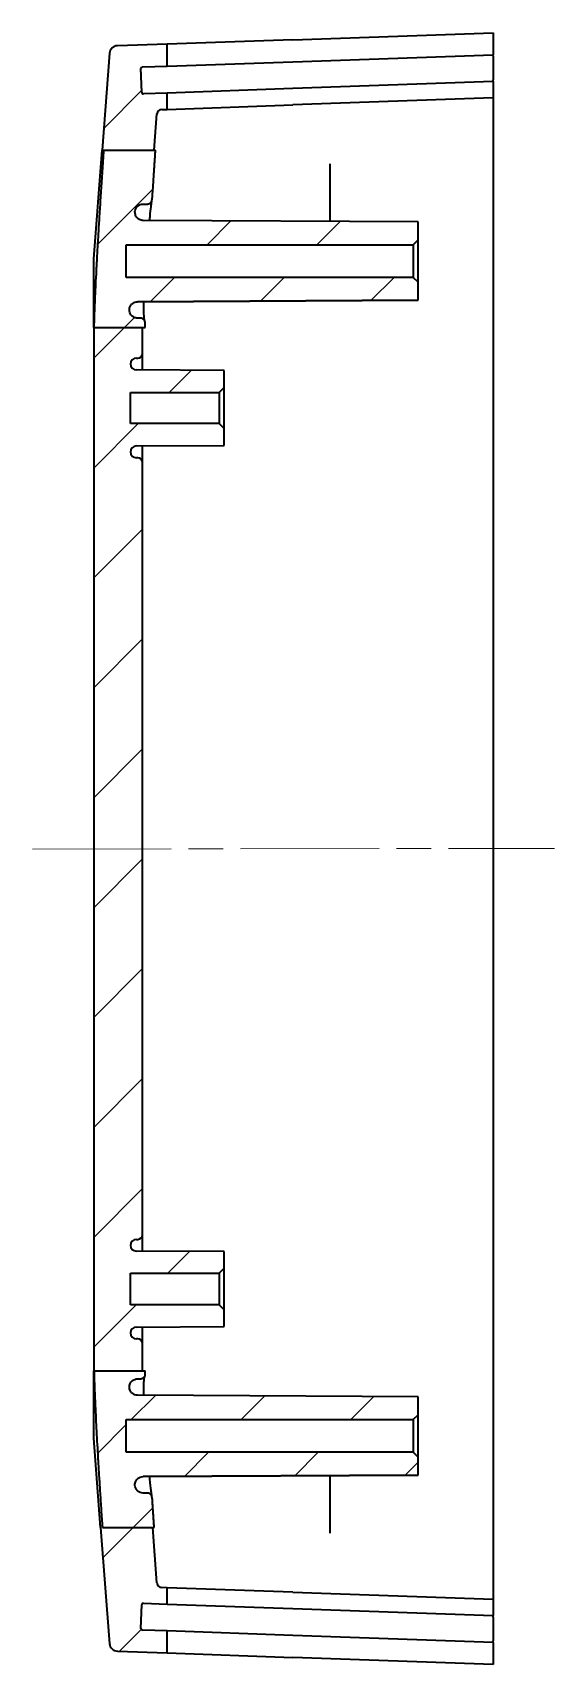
# Model space of a CAD drawing. Header units: millimetres. Extents: x 22 to 2802, y 12 to 434.
# Drawn here: x 1498.3 to 1530.3, y 242.5 to 342.5 of the extents above; entities that cross this region are included whole.
import ezdxf

# ---------------------------------------------------------------- set-up
doc = ezdxf.new("R2010")
doc.units = ezdxf.units.MM
doc.header["$LTSCALE"] = 1.5
doc.linetypes.add('CHAIN', pattern=[0.3543, 0.2362, -0.0295, 0.0591, -0.0295])
doc.layers.add('Centerline (ISO)', color=131, linetype='Continuous', lineweight=18, true_color=0x7fffff)
doc.layers.add('Hatch (ISO)', color=1, linetype='Continuous', lineweight=18, true_color=0xff0000)
doc.layers.add('Visible (ISO)', color=7, linetype='Continuous', lineweight=35)

msp = doc.modelspace()

# ---------------------------------------------------------------- hatches: boundary and pattern name
at = {"layer": 'Hatch (ISO)'}
h = msp.add_hatch(dxfattribs=at)
h.set_pattern_fill('ANSI31', color=256, scale=38.1, style=0, pattern_type=0)
h.set_pattern_definition([(45, (1193, -3e-13), (-3.367596, 3.367596), [])])
edge = h.paths.add_edge_path(flags=0)
edge.add_line((1502.68, 335.28), (1505.78, 335.28))
edge.add_line((1505.78, 335.28), (1505.95, 337.51))
edge.add_ellipse((1506.25, 337.48), major_axis=(-0.299, 0.023), ratio=1, start_angle=-83.6157, end_angle=0, ccw=False)
edge.add_line((1506.24, 337.78), (1506.57, 337.79))
edge.add_line((1506.57, 337.79), (1506.57, 338.79))
edge.add_line((1506.57, 338.79), (1505.13, 338.74))
edge.add_ellipse((1505.12, 338.84), major_axis=(0.0035, -0.0999), ratio=1, start_angle=-90, end_angle=0, ccw=False)
edge.add_line((1505.03, 338.84), (1504.97, 340.29))
edge.add_ellipse((1505.07, 340.29), major_axis=(-0.0999, -0.0035), ratio=1, start_angle=-90, end_angle=0, ccw=False)
edge.add_line((1505.07, 340.39), (1506.57, 340.44))
edge.add_line((1506.57, 340.44), (1506.57, 341.79))
edge.add_line((1506.57, 341.79), (1503.52, 341.69))
edge.add_ellipse((1503.54, 341.19), major_axis=(-0.017, 0.5), ratio=1, start_angle=0, end_angle=83.6157)
edge.add_line((1503.04, 341.23), (1502.58, 335.28))
edge.add_line((1502.58, 335.28), (1502.68, 335.28))
edge = h.paths.add_edge_path(flags=0)
edge.add_line((1502.08, 324.42), (1505.07, 324.42))
edge.add_line((1505.07, 324.42), (1505.22, 324.42))
edge.add_spline(control_points=[(1505.22, 324.42), (1505.23, 324.55), (1505.23, 324.69)], knot_values=[1.74903, 1.74903, 1.74903, 1.79131, 1.79131, 1.79131], degree=2, periodic=0)
edge.add_spline(control_points=[(1505.23, 324.69), (1505.23, 324.71), (1505.23, 324.73), (1505.22, 324.78), (1505.21, 324.8), (1505.19, 324.86), (1505.17, 324.89), (1505.11, 324.94), (1505.07, 324.96), (1505, 324.99), (1504.97, 325), (1504.93, 324.99)], knot_values=[-0.04948, -0.04948, -0.04948, -0.04948, -0.04202, -0.04202, -0.03455, -0.03455, -0.02282, -0.02282, -0.01089, -0.01089, 0, 0, 0, 0], degree=3, periodic=0)
edge.add_line((1504.93, 324.99), (1504.76, 324.99))
edge.add_spline(control_points=[(1504.76, 324.99), (1504.72, 324.99), (1504.68, 325), (1504.61, 325.01), (1504.57, 325.03), (1504.49, 325.07), (1504.44, 325.1), (1504.34, 325.21), (1504.31, 325.27), (1504.27, 325.39), (1504.26, 325.45), (1504.26, 325.51)], knot_values=[-0.10481, -0.10481, -0.10481, -0.10481, -0.08354, -0.08354, -0.06227, -0.06227, -0.03831, -0.03831, -0.01836, -0.01836, 0, 0, 0, 0], degree=3, periodic=0)
edge.add_spline(control_points=[(1504.26, 325.51), (1504.26, 325.52), (1504.26, 325.52)], knot_values=[1.45748, 1.45748, 1.45748, 1.45877, 1.45877, 1.45877], degree=2, periodic=0)
edge.add_spline(control_points=[(1504.26, 325.52), (1504.26, 325.59), (1504.28, 325.65), (1504.33, 325.77), (1504.37, 325.82), (1504.46, 325.91), (1504.52, 325.94), (1504.64, 325.99), (1504.7, 326), (1504.76, 326)], knot_values=[-0.07614, -0.07614, -0.07614, -0.07614, -0.05698, -0.05698, -0.03838, -0.03838, -0.01845, -0.01845, 0, 0, 0, 0], degree=3, periodic=0)
edge.add_line((1504.76, 326), (1521.97, 326.09))
edge.add_line((1521.97, 326.09), (1521.97, 327.19))
edge.add_line((1521.97, 327.19), (1521.67, 327.49))
edge.add_line((1521.67, 327.49), (1504.07, 327.49))
edge.add_line((1504.07, 327.49), (1504.07, 329.49))
edge.add_line((1504.07, 329.49), (1521.67, 329.49))
edge.add_line((1521.67, 329.49), (1521.97, 329.79))
edge.add_line((1521.97, 329.79), (1521.97, 330.89))
edge.add_line((1521.97, 330.89), (1505.1, 330.98))
edge.add_spline(control_points=[(1505.1, 330.98), (1505.06, 330.98), (1505.02, 330.99), (1504.94, 331.01), (1504.9, 331.02), (1504.82, 331.06), (1504.77, 331.1), (1504.68, 331.21), (1504.64, 331.27), (1504.61, 331.39), (1504.6, 331.45), (1504.6, 331.51)], knot_values=[-0.09535, -0.09535, -0.09535, -0.09535, -0.0779, -0.0779, -0.06045, -0.06045, -0.03836, -0.03836, -0.01837, -0.01837, 0, 0, 0, 0], degree=3, periodic=0)
edge.add_spline(control_points=[(1504.6, 331.51), (1504.6, 331.52), (1504.6, 331.52)], knot_values=[1.93155, 1.93155, 1.93155, 1.93194, 1.93194, 1.93194], degree=2, periodic=0)
edge.add_spline(control_points=[(1504.6, 331.52), (1504.61, 331.58), (1504.62, 331.64), (1504.67, 331.75), (1504.71, 331.81), (1504.81, 331.9), (1504.86, 331.93), (1504.98, 331.98), (1505.04, 331.99), (1505.1, 331.99)], knot_values=[-0.06967, -0.06967, -0.06967, -0.06967, -0.05363, -0.05363, -0.03709, -0.03709, -0.01841, -0.01841, 0, 0, 0, 0], degree=3, periodic=0)
edge.add_line((1505.1, 331.99), (1505.36, 331.99))
edge.add_spline(control_points=[(1505.36, 331.99), (1505.39, 331.99), (1505.43, 332), (1505.5, 332.02), (1505.53, 332.04), (1505.59, 332.1), (1505.61, 332.13), (1505.64, 332.2), (1505.65, 332.23), (1505.66, 332.27)], knot_values=[-0.04072, -0.04072, -0.04072, -0.04072, -0.03161, -0.03161, -0.02208, -0.02208, -0.01113, -0.01113, -0.00006, -0.00006, -0.00006, -0.00006], degree=3, periodic=0)
edge.add_spline(control_points=[(1505.66, 332.27), (1505.75, 333.62), (1505.86, 335.28)], knot_values=[2.52248, 2.52248, 2.52248, 2.66022, 2.66022, 2.66022], degree=2, periodic=0)
edge.add_line((1505.86, 335.28), (1505.78, 335.28))
edge.add_line((1505.78, 335.28), (1502.68, 335.28))
edge.add_spline(control_points=[(1502.68, 335.28), (1502.16, 327.77), (1502.08, 324.42)], knot_values=[0, 0, 0, 0.965, 0.965, 0.965], degree=2, periodic=0)
edge = h.paths.add_edge_path(flags=0)
edge.add_line((1502.09, 260.49), (1505.07, 260.49))
edge.add_line((1505.07, 260.49), (1505.23, 260.49))
edge.add_spline(control_points=[(1505.23, 260.49), (1505.23, 260.4), (1505.23, 260.3)], knot_values=[0.7766, 0.7766, 0.7766, 0.80405, 0.80405, 0.80405], degree=2, periodic=0)
edge.add_spline(control_points=[(1505.23, 260.3), (1505.23, 260.27), (1505.23, 260.23), (1505.2, 260.16), (1505.18, 260.12), (1505.12, 260.06), (1505.09, 260.04), (1505.04, 260.01), (1505.02, 260.01), (1504.98, 260), (1504.95, 259.99), (1504.93, 259.99)], knot_values=[-0.06224, -0.06224, -0.06224, -0.06224, -0.05129, -0.05129, -0.03932, -0.03932, -0.02505, -0.02505, -0.01256, -0.01256, -0.00007, -0.00007, -0.00007, -0.00007], degree=3, periodic=0)
edge.add_line((1504.93, 259.99), (1504.76, 259.99))
edge.add_spline(control_points=[(1504.76, 259.99), (1504.7, 259.99), (1504.64, 259.98), (1504.52, 259.93), (1504.46, 259.9), (1504.37, 259.81), (1504.33, 259.76), (1504.29, 259.66), (1504.28, 259.63), (1504.26, 259.55), (1504.26, 259.51), (1504.26, 259.47)], knot_values=[-0.08273, -0.08273, -0.08273, -0.08273, -0.06443, -0.06443, -0.04445, -0.04445, -0.02494, -0.02494, -0.01247, -0.01247, 0, 0, 0, 0], degree=3, periodic=0)
edge.add_spline(control_points=[(1504.26, 259.47), (1504.26, 259.47), (1504.26, 259.46)], knot_values=[0.479, 0.479, 0.479, 0.48015, 0.48015, 0.48015], degree=2, periodic=0)
edge.add_spline(control_points=[(1504.26, 259.46), (1504.26, 259.4), (1504.28, 259.34), (1504.33, 259.22), (1504.37, 259.16), (1504.46, 259.08), (1504.52, 259.04), (1504.63, 258.99), (1504.7, 258.98), (1504.76, 258.98)], knot_values=[-0.07606, -0.07606, -0.07606, -0.07606, -0.05744, -0.05744, -0.03751, -0.03751, -0.01879, -0.01879, 0, 0, 0, 0], degree=3, periodic=0)
edge.add_line((1504.76, 258.98), (1521.97, 258.89))
edge.add_line((1521.97, 258.89), (1521.97, 257.79))
edge.add_line((1521.97, 257.79), (1521.67, 257.49))
edge.add_line((1521.67, 257.49), (1504.07, 257.49))
edge.add_line((1504.07, 257.49), (1504.07, 255.49))
edge.add_line((1504.07, 255.49), (1521.67, 255.49))
edge.add_line((1521.67, 255.49), (1521.97, 255.19))
edge.add_line((1521.97, 255.19), (1521.97, 254.09))
edge.add_line((1521.97, 254.09), (1505.1, 254))
edge.add_spline(control_points=[(1505.1, 254), (1505.04, 254), (1504.98, 253.99), (1504.86, 253.95), (1504.8, 253.91), (1504.7, 253.81), (1504.67, 253.76), (1504.63, 253.67), (1504.62, 253.63), (1504.6, 253.55), (1504.6, 253.51), (1504.6, 253.47)], knot_values=[-0.09496, -0.09496, -0.09496, -0.09496, -0.07673, -0.07673, -0.05678, -0.05678, -0.03475, -0.03475, -0.01738, -0.01738, 0, 0, 0, 0], degree=3, periodic=0)
edge.add_spline(control_points=[(1504.6, 253.47), (1504.6, 253.47), (1504.6, 253.46)], knot_values=[0.0063, 0.0063, 0.0063, 0.00694, 0.00694, 0.00694], degree=2, periodic=0)
edge.add_spline(control_points=[(1504.6, 253.46), (1504.61, 253.4), (1504.62, 253.34), (1504.68, 253.23), (1504.71, 253.17), (1504.81, 253.08), (1504.87, 253.05), (1504.98, 253), (1505.04, 252.99), (1505.1, 252.99)], knot_values=[-0.06803, -0.06803, -0.06803, -0.06803, -0.04948, -0.04948, -0.03119, -0.03119, -0.01526, -0.01526, 0, 0, 0, 0], degree=3, periodic=0)
edge.add_line((1505.1, 252.99), (1505.36, 252.99))
edge.add_spline(control_points=[(1505.36, 252.99), (1505.39, 252.99), (1505.43, 252.99), (1505.5, 252.96), (1505.53, 252.94), (1505.59, 252.88), (1505.61, 252.85), (1505.64, 252.78), (1505.65, 252.75), (1505.66, 252.71)], knot_values=[-0.04161, -0.04161, -0.04161, -0.04161, -0.03057, -0.03057, -0.01939, -0.01939, -0.00951, -0.00951, 0, 0, 0, 0], degree=3, periodic=0)
edge.add_spline(control_points=[(1505.66, 252.71), (1505.71, 251.86), (1505.78, 250.89)], knot_values=[0, 0, 0, 0.08468, 0.08468, 0.08468], degree=2, periodic=0)
edge.add_line((1505.78, 250.89), (1505.69, 250.89))
edge.add_line((1505.69, 250.89), (1502.6, 250.89))
edge.add_spline(control_points=[(1502.6, 250.89), (1502.16, 257.36), (1502.09, 260.49)], knot_values=[1.47213, 1.47213, 1.47213, 2.3239, 2.3239, 2.3239], degree=2, periodic=0)
edge = h.paths.add_edge_path(flags=0)
edge.add_line((1505.95, 247.48), (1505.69, 250.89))
edge.add_line((1505.69, 250.89), (1502.6, 250.89))
edge.add_line((1502.6, 250.89), (1502.49, 250.89))
edge.add_line((1502.49, 250.89), (1503.04, 243.76))
edge.add_ellipse((1503.54, 243.8), major_axis=(-0.499, -0.038), ratio=1, start_angle=0, end_angle=83.6157)
edge.add_line((1503.52, 243.3), (1506.57, 243.19))
edge.add_line((1506.57, 243.19), (1506.57, 244.54))
edge.add_line((1506.57, 244.54), (1505.07, 244.59))
edge.add_ellipse((1505.07, 244.69), major_axis=(-0.0035, -0.0999), ratio=1, start_angle=-90, end_angle=0, ccw=False)
edge.add_line((1504.97, 244.7), (1505.03, 246.15))
edge.add_ellipse((1505.12, 246.14), major_axis=(-0.0999, 0.0035), ratio=1, start_angle=-90, end_angle=0, ccw=False)
edge.add_line((1505.13, 246.24), (1506.57, 246.19))
edge.add_line((1506.57, 246.19), (1506.57, 247.19))
edge.add_line((1506.57, 247.19), (1506.24, 247.2))
edge.add_ellipse((1506.25, 247.5), major_axis=(-0.01, -0.3), ratio=1, start_angle=-83.6157, end_angle=0, ccw=False)
edge = h.paths.add_edge_path(flags=0)
edge.add_line((1502.07, 260.49), (1502.09, 260.49))
edge.add_line((1502.09, 260.49), (1505.07, 260.49))
edge.add_line((1505.07, 260.49), (1505.07, 262.14))
edge.add_ellipse((1504.77, 262.14), major_axis=(0.3, 0), ratio=1, start_angle=0, end_angle=90)
edge.add_line((1504.77, 262.44), (1504.69, 262.44))
edge.add_ellipse((1504.69, 262.81), major_axis=(0, -0.37), ratio=1, start_angle=-90, end_angle=0, ccw=False)
edge.add_ellipse((1504.69, 262.79), major_axis=(-0.37, 0.018), ratio=1, start_angle=-86.8841, end_angle=0, ccw=False)
edge.add_line((1504.69, 263.16), (1510.07, 263.19))
edge.add_line((1510.07, 263.19), (1510.07, 264.22))
edge.add_line((1510.07, 264.22), (1509.77, 264.52))
edge.add_line((1509.77, 264.52), (1504.32, 264.52))
edge.add_line((1504.32, 264.52), (1504.32, 266.47))
edge.add_line((1504.32, 266.47), (1509.77, 266.47))
edge.add_line((1509.77, 266.47), (1510.07, 266.77))
edge.add_line((1510.07, 266.77), (1510.07, 267.79))
edge.add_line((1510.07, 267.79), (1504.69, 267.82))
edge.add_ellipse((1504.69, 268.19), major_axis=(-0.002, -0.37), ratio=1, start_angle=-86.8841, end_angle=0, ccw=False)
edge.add_ellipse((1504.69, 268.17), major_axis=(-0.37, 0), ratio=1, start_angle=-90, end_angle=0, ccw=False)
edge.add_line((1504.69, 268.54), (1504.77, 268.54))
edge.add_ellipse((1504.77, 268.84), major_axis=(0, -0.3), ratio=1, start_angle=0, end_angle=90)
edge.add_line((1505.07, 268.84), (1505.07, 316.14))
edge.add_ellipse((1504.77, 316.14), major_axis=(0.3, 0), ratio=1, start_angle=0, end_angle=90)
edge.add_line((1504.77, 316.44), (1504.69, 316.44))
edge.add_ellipse((1504.69, 316.81), major_axis=(0, -0.37), ratio=1, start_angle=-87.1844, end_angle=0, ccw=False)
edge.add_ellipse((1504.69, 316.79), major_axis=(-0.37, 0), ratio=1, start_angle=-89.7, end_angle=0, ccw=False)
edge.add_line((1504.69, 317.16), (1510.07, 317.19))
edge.add_line((1510.07, 317.19), (1510.07, 318.24))
edge.add_line((1510.07, 318.24), (1509.77, 318.54))
edge.add_line((1509.77, 318.54), (1504.32, 318.54))
edge.add_line((1504.32, 318.54), (1504.32, 320.44))
edge.add_line((1504.32, 320.44), (1509.77, 320.44))
edge.add_line((1509.77, 320.44), (1510.07, 320.74))
edge.add_line((1510.07, 320.74), (1510.07, 321.79))
edge.add_line((1510.07, 321.79), (1504.69, 321.82))
edge.add_ellipse((1504.69, 322.19), major_axis=(-0.002, -0.37), ratio=1, start_angle=-89.7, end_angle=0, ccw=False)
edge.add_ellipse((1504.69, 322.17), major_axis=(-0.37, 0.018), ratio=1, start_angle=-87.1844, end_angle=0, ccw=False)
edge.add_line((1504.69, 322.54), (1504.77, 322.54))
edge.add_ellipse((1504.77, 322.84), major_axis=(0, -0.3), ratio=1, start_angle=0, end_angle=90)
edge.add_line((1505.07, 322.84), (1505.07, 324.42))
edge.add_line((1505.07, 324.42), (1502.08, 324.42))
edge.add_line((1502.08, 324.42), (1502.07, 324.42))
edge.add_line((1502.07, 324.42), (1502.07, 260.49))

# ---------------------------------------------------------------- linework, layer by layer
at = {"layer": 'Centerline (ISO)', "linetype": 'CHAIN', "ltscale": 23.990969}
msp.add_line((1498.32, 292.45), (1530.32, 292.5), dxfattribs=at)
at = {"layer": 'Visible (ISO)'}
for p, q in [((1514.29, 342.06), (1506.57, 341.79)), ((1514.29, 342.06), (1526.57, 342.49)), ((1526.57, 342.49), (1526.57, 341.14)), ((1503.04, 341.23), (1502.58, 335.28)), ((1506.57, 341.79), (1503.52, 341.69)), ((1506.57, 340.44), (1506.57, 341.79)), ((1514.29, 340.71), (1526.57, 341.14)), ((1526.57, 341.04), (1526.57, 341.14)), ((1526.57, 341.04), (1526.57, 339.59)), ((1505.03, 338.84), (1504.97, 340.29)), ((1505.07, 340.39), (1506.57, 340.44)), ((1506.57, 340.44), (1514.29, 340.71)), ((1514.29, 339.06), (1506.57, 338.79)), ((1526.57, 339.49), (1514.29, 339.06)), ((1526.57, 339.49), (1526.57, 339.59)), ((1526.57, 339.49), (1526.57, 338.49)), ((1506.57, 338.79), (1505.13, 338.74)), ((1506.57, 337.79), (1506.57, 338.79)), ((1506.57, 337.79), (1514.29, 338.06)), ((1526.57, 338.49), (1514.29, 338.06)), ((1526.57, 338.49), (1526.57, 321.99)), ((1505.78, 335.28), (1505.95, 337.51)), ((1506.24, 337.78), (1506.57, 337.79)), ((1502.07, 328.64), (1502.58, 335.28)), ((1502.68, 335.28), (1505.86, 335.28)), ((1516.57, 330.92), (1516.57, 334)), ((1505.1, 331.99), (1505.36, 331.99)), ((1521.97, 330.89), (1505.1, 330.98)), ((1521.97, 330.89), (1505.1, 330.98)), ((1521.97, 329.79), (1521.97, 330.89)), ((1504.07, 327.49), (1504.07, 329.49)), ((1504.07, 329.49), (1521.67, 329.49)), ((1521.67, 329.49), (1521.97, 329.79)), ((1521.67, 329.49), (1521.67, 327.49)), ((1521.97, 327.19), (1521.97, 329.79)), ((1502.07, 324.42), (1502.07, 328.64)), ((1521.67, 327.49), (1504.07, 327.49)), ((1521.97, 327.19), (1521.67, 327.49)), ((1521.97, 326.09), (1521.97, 327.19)), ((1504.76, 326), (1521.97, 326.09)), ((1521.97, 326.09), (1504.76, 326)), ((1502.07, 324.42), (1502.07, 260.49)), ((1502.08, 324.42), (1505.22, 324.42)), ((1504.93, 324.99), (1504.76, 324.99)), ((1505.07, 322.84), (1505.07, 324.42)), ((1504.69, 322.54), (1504.77, 322.54)), ((1505.07, 321.82), (1505.07, 322.84)), ((1510.07, 321.79), (1504.69, 321.82)), ((1510.07, 320.74), (1510.07, 321.79)), ((1526.57, 321.99), (1526.57, 262.99)), ((1504.32, 318.54), (1504.32, 320.44)), ((1504.32, 320.44), (1509.77, 320.44)), ((1509.77, 320.44), (1510.07, 320.74)), ((1509.77, 320.44), (1509.77, 318.54)), ((1510.07, 318.24), (1510.07, 320.74)), ((1509.77, 318.54), (1504.32, 318.54)), ((1510.07, 318.24), (1509.77, 318.54)), ((1510.07, 317.19), (1510.07, 318.24)), ((1504.69, 317.16), (1510.07, 317.19)), ((1505.07, 316.14), (1505.07, 317.17)), ((1504.77, 316.44), (1504.69, 316.44)), ((1505.07, 268.84), (1505.07, 316.14)), ((1504.69, 268.54), (1504.77, 268.54)), ((1505.07, 267.82), (1505.07, 268.84)), ((1510.07, 267.79), (1504.69, 267.82)), ((1510.07, 266.77), (1510.07, 267.79)), ((1504.32, 264.52), (1504.32, 266.47)), ((1504.32, 266.47), (1509.77, 266.47)), ((1509.77, 266.47), (1510.07, 266.77)), ((1509.77, 266.47), (1509.77, 264.52)), ((1510.07, 264.22), (1510.07, 266.77)), ((1509.77, 264.52), (1504.32, 264.52)), ((1510.07, 264.22), (1509.77, 264.52)), ((1510.07, 263.19), (1510.07, 264.22)), ((1504.69, 263.16), (1510.07, 263.19)), ((1505.07, 262.14), (1505.07, 263.17)), ((1504.77, 262.44), (1504.69, 262.44)), ((1505.07, 260.49), (1505.07, 262.14)), ((1526.57, 262.99), (1526.57, 246.49)), ((1502.07, 256.35), (1502.07, 260.49)), ((1502.09, 260.49), (1505.23, 260.49)), ((1504.76, 259.99), (1504.93, 259.99)), ((1521.97, 258.89), (1504.76, 258.98)), ((1521.97, 258.89), (1504.76, 258.98)), ((1521.97, 257.79), (1521.97, 258.89)), ((1504.07, 255.49), (1504.07, 257.49)), ((1504.07, 257.49), (1521.67, 257.49)), ((1521.67, 257.49), (1521.97, 257.79)), ((1521.67, 257.49), (1521.67, 255.49)), ((1521.97, 255.19), (1521.97, 257.79)), ((1502.49, 250.89), (1502.07, 256.35)), ((1521.67, 255.49), (1504.07, 255.49)), ((1521.97, 255.19), (1521.67, 255.49)), ((1521.97, 254.09), (1521.97, 255.19)), ((1505.1, 254), (1521.97, 254.09)), ((1521.97, 254.09), (1505.1, 254)), ((1516.57, 250.98), (1516.57, 254.06)), ((1505.36, 252.99), (1505.1, 252.99)), ((1502.49, 250.89), (1503.04, 243.76)), ((1502.6, 250.89), (1505.78, 250.89)), ((1505.95, 247.48), (1505.69, 250.89)), ((1506.57, 247.19), (1506.24, 247.2)), ((1506.57, 246.19), (1506.57, 247.19)), ((1514.29, 246.92), (1506.57, 247.19)), ((1504.97, 244.7), (1505.03, 246.15)), ((1505.13, 246.24), (1506.57, 246.19)), ((1506.57, 246.19), (1514.29, 245.92)), ((1514.29, 246.92), (1526.57, 246.49)), ((1526.57, 246.49), (1526.57, 245.49)), ((1514.29, 245.92), (1526.57, 245.49)), ((1526.57, 245.39), (1526.57, 245.49)), ((1526.57, 245.39), (1526.57, 243.94)), ((1506.57, 244.54), (1505.07, 244.59)), ((1506.57, 243.19), (1506.57, 244.54)), ((1514.29, 244.27), (1506.57, 244.54)), ((1526.57, 243.84), (1514.29, 244.27)), ((1503.52, 243.3), (1506.57, 243.19)), ((1506.57, 243.19), (1514.29, 242.92)), ((1526.57, 243.84), (1526.57, 243.94)), ((1526.57, 243.84), (1526.57, 242.49)), ((1526.57, 242.49), (1514.29, 242.92))]:
    msp.add_line(p, q, dxfattribs=at)
for centre, radius, start, end in [((1503.54, 341.19), 0.5, 92, 175.6157), ((1505.07, 340.29), 0.1, 92, 182), ((1505.12, 338.84), 0.1, 182, 272), ((1506.25, 337.48), 0.3, 92, 175.6157), ((1504.69, 322.17), 0.37, 90, 177.1844), ((1504.69, 322.19), 0.37, 180, 269.7), ((1504.77, 322.84), 0.3, 270, 0), ((1504.69, 316.79), 0.37, 90.3, 180), ((1504.69, 316.81), 0.37, 182.8156, 270), ((1504.77, 316.14), 0.3, 0, 90), ((1504.69, 268.17), 0.37, 90, 180), ((1504.69, 268.19), 0.37, 182.8159, 269.7), ((1504.77, 268.84), 0.3, 270, 0), ((1504.69, 262.79), 0.37, 90.3, 177.1841), ((1504.69, 262.81), 0.37, 180, 270), ((1504.77, 262.14), 0.3, 0, 90), ((1506.25, 247.5), 0.3, 184.3843, 268), ((1505.12, 246.14), 0.1, 88, 178), ((1505.07, 244.69), 0.1, 178, 268), ((1503.54, 243.8), 0.5, 184.3843, 268)]:
    msp.add_arc(centre, radius, start, end, dxfattribs=at)
for points, degree in [([(1502.68, 335.28), (1502.16, 327.77), (1502.08, 324.42)], 2), ([(1505.66, 332.27), (1505.75, 333.62), (1505.86, 335.28)], 2), ([(1504.6, 331.51), (1504.6, 331.52), (1504.6, 331.52)], 2), ([(1505.36, 331.99), (1505.36, 331.99), (1505.36, 331.99), (1505.36, 331.99)], 3), ([(1504.26, 325.51), (1504.26, 325.52), (1504.26, 325.52)], 2), ([(1504.68, 326), (1504.68, 326), (1504.68, 326), (1504.68, 326)], 3), ([(1502.08, 324.42), (1502.08, 324.42), (1502.07, 324.42)], 2), ([(1504.76, 324.99), (1504.76, 324.99), (1504.76, 324.99), (1504.76, 324.99)], 3), ([(1504.93, 325), (1504.93, 325), (1504.93, 325), (1504.93, 325)], 3), ([(1505.22, 324.42), (1505.23, 324.55), (1505.23, 324.69)], 2), ([(1502.07, 260.49), (1502.08, 260.49), (1502.09, 260.49)], 2), ([(1502.09, 260.49), (1502.16, 257.36), (1502.6, 250.89)], 2), ([(1505.23, 260.3), (1505.23, 260.4), (1505.23, 260.49)], 2), ([(1504.26, 259.46), (1504.26, 259.47), (1504.26, 259.47)], 2), ([(1504.76, 259.99), (1504.76, 259.99), (1504.76, 259.99), (1504.76, 259.99)], 3), ([(1504.68, 258.99), (1504.68, 258.99), (1504.68, 258.99), (1504.68, 258.99)], 3), ([(1504.76, 258.98), (1504.76, 258.98), (1504.76, 258.98), (1504.76, 258.98)], 3), ([(1505.1, 254), (1505.1, 254), (1505.1, 254), (1505.1, 254)], 3), ([(1504.6, 253.46), (1504.6, 253.47), (1504.6, 253.47)], 2), ([(1504.97, 253.99), (1504.97, 253.99), (1504.97, 253.99), (1504.97, 253.99)], 3), ([(1505.1, 252.99), (1505.1, 252.99), (1505.1, 252.99), (1505.1, 252.99)], 3), ([(1505.1, 252.99), (1505.1, 252.99), (1505.1, 252.99), (1505.1, 252.99)], 3), ([(1505.36, 252.99), (1505.36, 252.99), (1505.36, 252.99), (1505.36, 252.99)], 3), ([(1505.78, 250.89), (1505.71, 251.86), (1505.66, 252.71)], 2)]:
    msp.add_open_spline(points, degree=degree, dxfattribs=at)
for points, knots in [([(1516.57, 334), (1516.57, 334.02), (1516.57, 334.04), (1516.57, 334.08), (1516.57, 334.1), (1516.57, 334.16), (1516.57, 334.19), (1516.57, 334.27), (1516.57, 334.3), (1516.57, 334.36), (1516.57, 334.38), (1516.57, 334.41), (1516.57, 334.43), (1516.57, 334.45)], [-0.0499401, -0.0499401, -0.0499401, -0.0499401, -0.0429847, -0.0429847, -0.0360294, -0.0360294, -0.0249835, -0.0249835, -0.0139381, -0.0139381, -0.0069687, -0.0069687, 0, 0, 0, 0]), ([(1505.36, 331.99), (1505.39, 331.99), (1505.43, 332), (1505.5, 332.02), (1505.53, 332.04), (1505.59, 332.1), (1505.61, 332.13), (1505.64, 332.2), (1505.65, 332.23), (1505.66, 332.27)], [-0.0407154, -0.0407154, -0.0407154, -0.0407154, -0.0316068, -0.0316068, -0.0220796, -0.0220796, -0.0111273, -0.0111273, -0.0000609, -0.0000609, -0.0000609, -0.0000609]), ([(1505.62, 332.14), (1505.61, 332.14), (1505.61, 332.13), (1505.6, 332.08), (1505.59, 332.01), (1505.56, 331.79), (1505.54, 331.61), (1505.51, 331.27), (1505.5, 331.13), (1505.48, 330.98)], [0.096978, 0.096978, 0.096978, 0.096978, 0.106556, 0.106556, 0.173258, 0.173258, 0.273, 0.273, 0.334255, 0.334255, 0.334255, 0.334255]), ([(1505.62, 332.14), (1505.61, 332.14), (1505.61, 332.13), (1505.6, 332.08), (1505.59, 332.01), (1505.56, 331.79), (1505.54, 331.62), (1505.51, 331.28), (1505.5, 331.14), (1505.48, 330.98)], [0.097325, 0.097325, 0.097325, 0.097325, 0.10597, 0.10597, 0.172176, 0.172176, 0.271193, 0.271193, 0.333937, 0.333937, 0.333937, 0.333937]), ([(1504.6, 331.52), (1504.61, 331.58), (1504.62, 331.64), (1504.67, 331.75), (1504.71, 331.81), (1504.81, 331.9), (1504.86, 331.93), (1504.98, 331.98), (1505.04, 331.99), (1505.1, 331.99)], [-0.0696722, -0.0696722, -0.0696722, -0.0696722, -0.0536263, -0.0536263, -0.0370887, -0.0370887, -0.0184108, -0.0184108, -0.0000034, -0.0000034, -0.0000034, -0.0000034]), ([(1505.1, 330.98), (1505.06, 330.98), (1505.02, 330.99), (1504.94, 331.01), (1504.9, 331.02), (1504.82, 331.06), (1504.77, 331.1), (1504.68, 331.21), (1504.64, 331.27), (1504.61, 331.39), (1504.6, 331.45), (1504.6, 331.51)], [-0.0953498, -0.0953498, -0.0953498, -0.0953498, -0.0779005, -0.0779005, -0.0604538, -0.0604538, -0.0383637, -0.0383637, -0.0183716, -0.0183716, 0, 0, 0, 0]), ([(1504.26, 325.52), (1504.26, 325.59), (1504.28, 325.65), (1504.33, 325.77), (1504.37, 325.82), (1504.46, 325.91), (1504.52, 325.94), (1504.64, 325.99), (1504.7, 326), (1504.76, 326)], [-0.0761352, -0.0761352, -0.0761352, -0.0761352, -0.0569817, -0.0569817, -0.0383843, -0.0383843, -0.0184491, -0.0184491, 0, 0, 0, 0]), ([(1505.13, 326), (1505.13, 326), (1505.13, 326), (1505.13, 325.88), (1505.12, 325.76), (1505.12, 325.65)], [0.8763593, 0.8763593, 0.8763593, 0.8763593, 0.876778, 0.876778, 0.9263632, 0.9263632, 0.9263632, 0.9263632]), ([(1505.13, 326), (1505.12, 325.71), (1505.12, 325.46), (1505.14, 325.09), (1505.15, 324.95), (1505.16, 324.89)], [0.876377, 0.876377, 0.876377, 0.876377, 0.99208, 0.99208, 1.096414, 1.096414, 1.096414, 1.096414]), ([(1504.76, 324.99), (1504.72, 324.99), (1504.68, 325), (1504.61, 325.01), (1504.57, 325.03), (1504.49, 325.07), (1504.44, 325.1), (1504.34, 325.21), (1504.31, 325.27), (1504.27, 325.39), (1504.26, 325.45), (1504.26, 325.51)], [-0.104814, -0.104814, -0.104814, -0.104814, -0.083544, -0.083544, -0.062272, -0.062272, -0.038312, -0.038312, -0.018365, -0.018365, 0, 0, 0, 0]), ([(1505.23, 324.69), (1505.23, 324.71), (1505.23, 324.73), (1505.22, 324.78), (1505.21, 324.8), (1505.19, 324.86), (1505.17, 324.89), (1505.11, 324.94), (1505.07, 324.96), (1505, 324.99), (1504.97, 325), (1504.93, 325)], [-0.0494824, -0.0494824, -0.0494824, -0.0494824, -0.0420245, -0.0420245, -0.0345486, -0.0345486, -0.0228241, -0.0228241, -0.0108944, -0.0108944, 0, 0, 0, 0]), ([(1504.93, 259.99), (1504.95, 259.99), (1504.98, 260), (1505.02, 260.01), (1505.04, 260.01), (1505.09, 260.04), (1505.12, 260.06), (1505.18, 260.12), (1505.2, 260.16), (1505.23, 260.23), (1505.23, 260.27), (1505.23, 260.3)], [-0.0622415, -0.0622415, -0.0622415, -0.0622415, -0.0497529, -0.0497529, -0.0372677, -0.0372677, -0.0229934, -0.0229934, -0.0110233, -0.0110233, -0.0000749, -0.0000749, -0.0000749, -0.0000749]), ([(1505.16, 260.1), (1505.16, 260.08), (1505.15, 260.05), (1505.14, 259.93), (1505.13, 259.82), (1505.12, 259.55), (1505.12, 259.42), (1505.12, 259.26)], [0.108746, 0.108746, 0.108746, 0.108746, 0.144113, 0.144113, 0.224798, 0.224798, 0.292236, 0.292236, 0.292236, 0.292236]), ([(1505.16, 260.1), (1505.16, 260.09), (1505.16, 260.08), (1505.15, 260), (1505.14, 259.9), (1505.12, 259.63), (1505.12, 259.42), (1505.13, 259.12), (1505.13, 259.05), (1505.13, 258.98)], [0.109356, 0.109356, 0.109356, 0.109356, 0.1281, 0.1281, 0.201851, 0.201851, 0.303192, 0.303192, 0.331564, 0.331564, 0.331564, 0.331564]), ([(1504.26, 259.47), (1504.26, 259.51), (1504.26, 259.55), (1504.28, 259.63), (1504.29, 259.66), (1504.33, 259.76), (1504.37, 259.81), (1504.46, 259.9), (1504.52, 259.93), (1504.64, 259.98), (1504.7, 259.99), (1504.76, 259.99)], [-0.0827338, -0.0827338, -0.0827338, -0.0827338, -0.0702634, -0.0702634, -0.0577941, -0.0577941, -0.0382858, -0.0382858, -0.0183008, -0.0183008, -0.0000007, -0.0000007, -0.0000007, -0.0000007]), ([(1504.76, 258.98), (1504.7, 258.98), (1504.63, 258.99), (1504.52, 259.04), (1504.46, 259.08), (1504.37, 259.16), (1504.33, 259.22), (1504.28, 259.34), (1504.26, 259.4), (1504.26, 259.46)], [-0.0760629, -0.0760629, -0.0760629, -0.0760629, -0.0572688, -0.0572688, -0.0385552, -0.0385552, -0.0186214, -0.0186214, 0, 0, 0, 0]), ([(1504.6, 253.47), (1504.6, 253.51), (1504.6, 253.55), (1504.62, 253.63), (1504.63, 253.67), (1504.67, 253.76), (1504.7, 253.81), (1504.8, 253.91), (1504.86, 253.95), (1504.98, 253.99), (1505.04, 254), (1505.1, 254)], [-0.0949623, -0.0949623, -0.0949623, -0.0949623, -0.0775862, -0.0775862, -0.0602154, -0.0602154, -0.0381887, -0.0381887, -0.0182382, -0.0182382, -0.0000038, -0.0000038, -0.0000038, -0.0000038]), ([(1505.48, 254.01), (1505.49, 253.95), (1505.49, 253.89), (1505.52, 253.56), (1505.55, 253.32), (1505.58, 253.05), (1505.59, 252.98), (1505.61, 252.89), (1505.61, 252.86), (1505.62, 252.84)], [0.873632, 0.873632, 0.873632, 0.873632, 0.897084, 0.897084, 1.015976, 1.015976, 1.076306, 1.076306, 1.110453, 1.110453, 1.110453, 1.110453]), ([(1505.1, 252.99), (1505.04, 252.99), (1504.98, 253), (1504.87, 253.05), (1504.81, 253.08), (1504.71, 253.17), (1504.68, 253.23), (1504.62, 253.34), (1504.61, 253.4), (1504.6, 253.46)], [-0.0680286, -0.0680286, -0.0680286, -0.0680286, -0.0527689, -0.0527689, -0.0368351, -0.0368351, -0.0185441, -0.0185441, 0, 0, 0, 0]), ([(1505.66, 252.71), (1505.65, 252.75), (1505.64, 252.78), (1505.61, 252.85), (1505.59, 252.88), (1505.53, 252.94), (1505.5, 252.96), (1505.43, 252.99), (1505.39, 252.99), (1505.36, 252.99)], [-0.0416146, -0.0416146, -0.0416146, -0.0416146, -0.0320998, -0.0320998, -0.0222226, -0.0222226, -0.0110474, -0.0110474, 0, 0, 0, 0]), ([(1505.59, 252.98), (1505.6, 252.93), (1505.61, 252.89), (1505.61, 252.85), (1505.62, 252.85), (1505.62, 252.84)], [1.0563856, 1.0563856, 1.0563856, 1.0563856, 1.1039086, 1.1039086, 1.1111645, 1.1111645, 1.1111645, 1.1111645]), ([(1516.57, 250.54), (1516.57, 250.55), (1516.57, 250.57), (1516.57, 250.61), (1516.57, 250.63), (1516.57, 250.68), (1516.57, 250.72), (1516.57, 250.79), (1516.57, 250.83), (1516.57, 250.89), (1516.57, 250.91), (1516.57, 250.95), (1516.57, 250.97), (1516.57, 250.98)], [0, 0, 0, 0, 0.0069587, 0.0069587, 0.013918, 0.013918, 0.0249637, 0.0249637, 0.0360121, 0.0360121, 0.0429815, 0.0429815, 0.0499509, 0.0499509, 0.0499509, 0.0499509])]:
    msp.add_open_spline(points, degree=3, knots=knots, dxfattribs=at)

doc.saveas('drawing.dxf')
